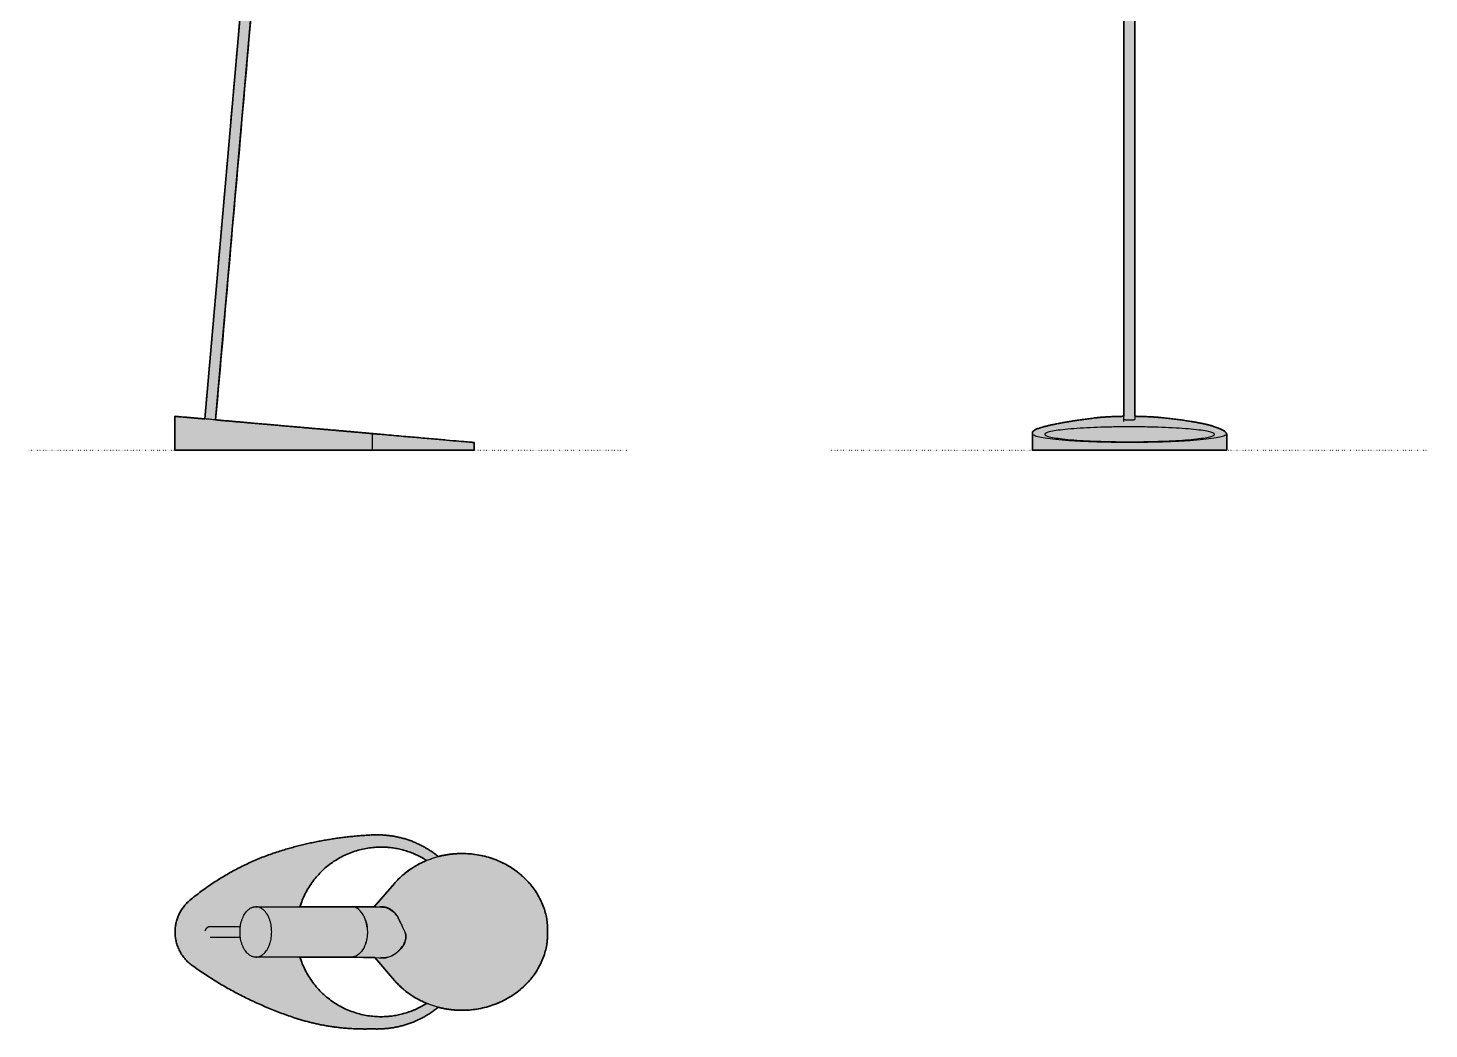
# Model space of a CAD drawing. Header units: millimetres. Extents: x 0 to 1288, y -532 to 1309.
# Drawn here: x 0 to 1288, y -532 to 388 of the extents above; entities that cross this region are included whole.
import ezdxf

# ---------------------------------------------------------------- set-up
doc = ezdxf.new("R2010")
doc.units = ezdxf.units.MM
doc.linetypes.add('Dots', pattern=[1, 0, -1])
doc.layers.add('Blocks', color=7, linetype='Continuous')
doc.layers.add('Blocks$Fill', color=7, linetype='Continuous', true_color=0xffffff)
for name, color, linetype, lineweight, true_color in [('Blocks$Inner', 7, 'Continuous', 25, 0x007f00), ('Blocks$Outline', 7, 'Continuous', 35, 0xff3f3f), ('Groud', 7, 'Dots', 25, 0x243775)]:
    doc.layers.add(name, color=color, linetype=linetype, lineweight=lineweight, true_color=true_color)

# ---------------------------------------------------------------- blocks, each defined once
blk = doc.blocks.new('AJ Floor Lamp Side')
at = {"layer": 'Blocks$Fill'}
blk.add_hatch(color=256, dxfattribs=at).paths.add_polyline_path([(316.7, 0), (410.2, 0), (410.2, 0), (410.2, 6.9), (410.2, 6.9), (316.7, 15.1), (245.7, 21.3), (172.5, 27.7), (275.7, 1207.2), (282.8, 1201.4), (307.3, 1179.8), (307.3, 1179.8), (307.3, 1179.7), (307.3, 1179.7), (307.3, 1179.7), (307.3, 1179.7), (307.3, 1179.7), (307.3, 1179.7), (307.3, 1179.7), (307.3, 1179.7), (307.3, 1179.7), (307.3, 1179.7), (307.3, 1179.7), (307.3, 1179.7), (307.3, 1179.7), (307.3, 1179.7), (307.3, 1179.7), (307.3, 1179.7), (307.3, 1179.7), (307.3, 1179.7), (307.3, 1179.7), (307.3, 1179.7), (307.3, 1179.7), (307.3, 1179.7), (307.3, 1179.7), (307.3, 1179.7), (307.3, 1179.7), (307.3, 1179.7), (307.3, 1179.7), (307.3, 1179.7), (307.3, 1179.7), (307.3, 1179.7), (307.3, 1179.7), (307.3, 1179.7), (307.3, 1179.7), (307.3, 1179.7), (307.3, 1179.7), (307.3, 1179.7), (307.3, 1179.7), (307.3, 1179.7), (307.3, 1179.7), (307.3, 1179.7), (307.3, 1179.7), (307.3, 1179.7), (307.3, 1179.7), (307.3, 1179.7), (307.3, 1179.7), (307.3, 1179.7), (307.3, 1179.7), (307.3, 1179.7), (307.3, 1179.7), (307.3, 1179.7), (307.3, 1179.7), (307.3, 1179.7), (307.3, 1179.7), (307.3, 1179.7), (307.3, 1179.7), (307.3, 1179.7), (307.3, 1179.7), (307.3, 1179.7), (307.3, 1179.7), (307.3, 1179.7), (307.3, 1179.7), (307.3, 1179.7), (307.3, 1179.7), (307.3, 1179.7), (307.3, 1179.7), (307.3, 1179.7), (307.3, 1179.7), (307.3, 1179.7), (307.3, 1179.7), (307.3, 1179.7), (307.3, 1179.7), (320, 1085.2), (320, 1085.2), (476.9, 1103.5), (477.2, 1103.6), (477.2, 1103.6), (477.2, 1103.6), (477.2, 1103.6), (477.2, 1103.6), (477.2, 1103.6), (477.2, 1103.6), (477.2, 1103.6), (477.2, 1103.6), (477.6, 1103.9), (346.6, 1207.5), (311.9, 1237.5), (224, 1308.7), (224, 1308.7), (194.8, 1272.7), (194.8, 1272.7), (266.3, 1214.7), (162.6, 28.6), (150.9, 29.6), (139, 30.7), (136, 30.9), (135.4, 31), (135.2, 31), (135.1, 31), (135.1, 31), (135.1, 31), (135.1, 31), (135.1, 31), (135.1, 0), (135.1, 0), (135.1, 0), (135.1, 0), (135.1, 0), (135.2, 0), (135.4, 0), (136.2, 0), (139.3, 0), (150.9, 0), (245.7, 0)], flags=0)
at = {"layer": 'Blocks$Inner'}
for points in [[(162.6, 28.6), (266.3, 1214.7)], [(275.7, 1207.2), (172.5, 27.7)], [(135.1, 31), (135.1, 0)], [(316.7, 0), (316.7, 15.1)], [(410.2, 0), (410.2, 6.9)]]:
    blk.add_open_spline(points, degree=1, dxfattribs=at)
for points, weights in [([(150.9, 29.6), (135.1, 31), (135.1, 31)], [0.859033578865, 0.825223997119, 0.99999991666]), ([(245.7, 21.3), (194.5, 25.8), (150.9, 29.6)], [0.902138245573, 0.869870686707, 0.859033578865]), ([(135.1, 0), (135.1, 0), (150.9, 0)], [1, 0.890362323494, 1]), ([(150.9, 0), (194.5, 0), (245.7, 0)], [0.902667876489, 0.937638317376, 0.997508372164]), ([(245.7, 0), (280.3, 0), (316.7, 0)], [1, 0.984327557325, 1])]:
    blk.add_rational_spline(points, weights, degree=2, dxfattribs=at)
for points, weights, knots in [([(316.7, 15.1), (312.9, 15.4), (309.1, 15.8), (276.6, 18.6), (245.7, 21.3)], [0.984967152933, 0.992280100076, 1, 0.937904367353, 0.902138245573], [625.4750168, 625.4750168, 625.4750168, 625.5164188, 625.5164188, 625.8494398, 625.8494398, 625.8494398]), ([(410.2, 6.9), (410.2, 6.9), (320.9, 14.7), (318.8, 14.9), (316.7, 15.1)], [1, 0.707106781187, 1, 0.990530176021, 0.981672708767], [623.853433, 623.853433, 623.853433, 625.42423, 625.42423, 625.475017, 625.475017, 625.475017]), ([(316.7, 0), (354.9, 0), (382.5, 0), (410.2, 0), (410.2, 0)], [1, 0.919402605779, 1, 0.919402605779, 1], [472.525628, 472.525628, 472.525628, 544.722429, 544.722429, 616.91923, 616.91923, 616.91923])]:
    blk.add_rational_spline(points, weights, degree=2, knots=knots, dxfattribs=at)
at = {"layer": 'Blocks$Outline'}
for points in [[(266.3, 1214.7), (162.6, 28.6)], [(172.5, 27.7), (275.7, 1207.2)], [(135.1, 31), (135.1, 0)], [(410.2, 0), (410.2, 6.9)]]:
    blk.add_lwpolyline(points, dxfattribs=at)
for points, weights in [([(150.9, 29.6), (135.1, 31), (135.1, 31)], [0.859033578865, 0.825223989058, 1]), ([(162.6, 28.6), (156.6, 29.1), (150.9, 29.6)], [0.862229013643, 0.860448609784, 0.859033578865]), ([(245.7, 21.3), (207.1, 24.7), (172.5, 27.7)], [0.902138245573, 0.877598528439, 0.865453573361]), ([(135.1, 0), (135.1, 0), (150.9, 0)], [1, 0.890362323494, 1]), ([(150.9, 0), (194.5, 0), (245.7, 0)], [0.902667876489, 0.937638317376, 0.997508372164]), ([(245.7, 0), (280.3, 0), (316.7, 0)], [1, 0.984327557325, 1])]:
    blk.add_rational_spline(points, weights, degree=2, dxfattribs=at)
for points, weights, knots in [([(316.7, 15.1), (312.9, 15.4), (309.1, 15.8), (276.6, 18.6), (245.7, 21.3)], [0.984967152933, 0.992280100076, 1, 0.937904367353, 0.902138245573], [-4.7537911, -4.7537911, -4.7537911, -4.712389, -4.712389, -4.379368, -4.379368, -4.379368]), ([(410.2, 6.9), (410.2, 6.9), (320.9, 14.7), (318.8, 14.9), (316.7, 15.1)], [1, 0.707106781187, 1, 0.990530176021, 0.981672708767], [-6.283185, -6.283185, -6.283185, -4.712389, -4.712389, -4.661602, -4.661602, -4.661602]), ([(316.7, 0), (354.9, 0), (382.5, 0), (410.2, 0), (410.2, 0)], [1, 0.919402605779, 1, 0.919402605779, 1], [0, 0, 0, 72.196801, 72.196801, 144.393602, 144.393602, 144.393602])]:
    blk.add_rational_spline(points, weights, degree=2, knots=knots, dxfattribs=at)
blk = doc.blocks.new('AJ Floor Lamp Front')
at = {"layer": 'Blocks$Fill'}
blk.add_hatch(color=256, dxfattribs=at).paths.add_polyline_path([(186, 0), (364.6, 0), (364.6, 0), (364.6, 14.7), (364.6, 14.7), (364.6, 14.7), (364.6, 14.8), (364.6, 14.8), (364.6, 14.8), (364.6, 14.8), (364.6, 14.9), (364.6, 14.9), (364.6, 14.9), (364.6, 14.9), (364.6, 14.9), (364.5, 15), (364.5, 15), (364.5, 15), (364.5, 15), (364.5, 15.1), (364.5, 15.1), (364.5, 15.1), (364.4, 15.2), (364.4, 15.3), (364.3, 15.4), (364.2, 15.5), (364.2, 15.6), (364.1, 15.7), (364, 15.9), (363.9, 16), (363.8, 16.1), (363.7, 16.2), (363.6, 16.3), (363.5, 16.4), (363.4, 16.5), (363.3, 16.6), (363.1, 16.7), (363, 16.8), (362.8, 17), (362.5, 17.3), (362.2, 17.5), (361.8, 17.7), (361.5, 17.9), (361.1, 18.1), (360.8, 18.3), (360.4, 18.6), (360, 18.8), (359.5, 19), (358.6, 19.4), (357.6, 19.9), (356.5, 20.3), (355.3, 20.8), (354, 21.2), (351.3, 22.1), (349.5, 22.6), (347.6, 23.1), (343.3, 24.1), (338.3, 25.1), (332.8, 26.1), (319.7, 28), (304.3, 29.8), (299.1, 30.3), (293.1, 30.6), (286.6, 30.8), (280, 31), (280, 1085.3), (292.7, 1085.5), (305.5, 1086.1), (317.5, 1087), (323.1, 1087.6), (328.2, 1088.2), (332.7, 1088.9), (334.8, 1089.3), (336.7, 1089.6), (338.5, 1090), (340.1, 1090.4), (341.5, 1090.8), (342.2, 1091), (342.8, 1091.2), (343.4, 1091.4), (343.9, 1091.6), (344.4, 1091.8), (344.8, 1092), (345.1, 1092.1), (345.3, 1092.2), (345.5, 1092.3), (345.6, 1092.4), (345.8, 1092.5), (346, 1092.7), (346.1, 1092.8), (346.3, 1092.9), (346.4, 1093), (346.5, 1093), (346.5, 1093.1), (346.6, 1093.1), (346.7, 1093.2), (346.7, 1093.2), (346.8, 1093.3), (346.8, 1093.3), (346.9, 1093.4), (346.9, 1093.4), (347, 1093.5), (347, 1093.5), (347, 1093.6), (347.1, 1093.6), (347.1, 1093.7), (347.1, 1093.7), (347.2, 1093.8), (347.2, 1093.8), (347.2, 1093.9), (347.2, 1093.9), (347.3, 1094), (347.3, 1094), (347.3, 1094.1), (347.3, 1094.1), (347.3, 1094.2), (347.3, 1094.2), (347.4, 1094.3), (347.4, 1094.3), (347.4, 1094.4), (347.4, 1094.4), (347.4, 1094.5), (347.4, 1094.5), (347.4, 1094.5), (347.4, 1094.6), (347.4, 1094.6), (347.4, 1094.6), (347.4, 1094.7), (347.3, 1094.7), (347.3, 1094.7), (347.3, 1094.8), (347.3, 1094.8), (347.3, 1094.8), (347.3, 1094.9), (347.3, 1094.9), (347.3, 1094.9), (347.3, 1095), (347.2, 1095), (347.2, 1095), (298.2, 1197.5), (298.4, 1218.6), (298.4, 1219), (298.4, 1219.5), (298.4, 1290.7), (298.4, 1291.1), (298.4, 1291.5), (298.4, 1291.9), (298.3, 1292.3), (298.3, 1292.7), (298.2, 1293.1), (298.1, 1293.5), (298, 1294), (297.9, 1294.4), (297.8, 1294.8), (297.7, 1295.2), (297.5, 1295.6), (297.4, 1296.1), (297.2, 1296.5), (297, 1296.9), (296.8, 1297.3), (296.6, 1297.7), (296.4, 1298.1), (296.1, 1298.5), (295.8, 1299), (295.6, 1299.4), (295.3, 1299.8), (295, 1300.1), (294.7, 1300.5), (294.3, 1300.9), (294, 1301.3), (293.6, 1301.7), (293.2, 1302), (292.9, 1302.4), (292.5, 1302.7), (292.1, 1303.1), (291.6, 1303.4), (291.2, 1303.7), (290.8, 1304.1), (290.3, 1304.4), (289.9, 1304.7), (289.4, 1305), (288.9, 1305.2), (288.4, 1305.5), (287.9, 1305.8), (287.4, 1306), (286.9, 1306.2), (286.4, 1306.5), (285.9, 1306.7), (285.4, 1306.9), (284.8, 1307.1), (284.3, 1307.3), (283.8, 1307.4), (283.2, 1307.6), (282.7, 1307.7), (282.2, 1307.9), (281.6, 1308), (281.1, 1308.1), (280.5, 1308.2), (280, 1308.3), (279.5, 1308.4), (278.9, 1308.5), (278.4, 1308.5), (277.9, 1308.6), (277.3, 1308.6), (276.8, 1308.7), (276.3, 1308.7), (275.3, 1308.7), (274.2, 1308.7), (273.7, 1308.7), (273.2, 1308.6), (272.6, 1308.6), (272.1, 1308.5), (271.6, 1308.5), (271, 1308.4), (270.5, 1308.3), (270, 1308.2), (269.4, 1308.1), (268.9, 1308), (268.3, 1307.9), (267.8, 1307.7), (267.3, 1307.6), (266.7, 1307.4), (266.2, 1307.3), (265.7, 1307.1), (265.1, 1306.9), (264.6, 1306.7), (264.1, 1306.5), (263.6, 1306.2), (263.1, 1306), (262.6, 1305.8), (262.1, 1305.5), (261.6, 1305.2), (261.1, 1305), (260.6, 1304.7), (260.2, 1304.4), (259.7, 1304.1), (259.3, 1303.7), (258.9, 1303.4), (258.4, 1303.1), (258, 1302.7), (257.6, 1302.4), (257.3, 1302), (256.9, 1301.7), (256.5, 1301.3), (256.2, 1300.9), (255.9, 1300.5), (255.5, 1300.1), (255.2, 1299.8), (254.9, 1299.4), (254.7, 1299), (254.4, 1298.5), (254.2, 1298.1), (253.9, 1297.7), (253.7, 1297.3), (253.5, 1296.9), (253.3, 1296.5), (253.1, 1296.1), (253, 1295.6), (252.8, 1295.2), (252.7, 1294.8), (252.6, 1294.4), (252.5, 1294), (252.4, 1293.5), (252.3, 1293.1), (252.2, 1292.7), (252.2, 1292.3), (252.1, 1291.9), (252.1, 1291.5), (252.1, 1291.1), (252.1, 1290.7), (252.1, 1219.9), (252.1, 1219.5), (252.1, 1219.2), (251.5, 1195.8), (203.3, 1095), (203.2, 1095), (203.2, 1094.9), (203.2, 1094.9), (203.2, 1094.9), (203.2, 1094.8), (203.2, 1094.8), (203.2, 1094.8), (203.2, 1094.7), (203.2, 1094.7), (203.2, 1094.7), (203.1, 1094.6), (203.1, 1094.6), (203.1, 1094.6), (203.1, 1094.5), (203.1, 1094.5), (203.1, 1094.5), (203.1, 1094.4), (203.1, 1094.4), (203.1, 1094.3), (203.1, 1094.3), (203.2, 1094.2), (203.2, 1094.2), (203.2, 1094.1), (203.2, 1094.1), (203.2, 1094), (203.2, 1094), (203.3, 1093.9), (203.3, 1093.9), (203.3, 1093.8), (203.3, 1093.8), (203.4, 1093.7), (203.4, 1093.7), (203.4, 1093.6), (203.5, 1093.6), (203.5, 1093.5), (203.5, 1093.5), (203.6, 1093.4), (203.6, 1093.4), (203.7, 1093.3), (203.7, 1093.3), (203.8, 1093.2), (203.8, 1093.2), (203.9, 1093.1), (204, 1093.1), (204, 1093), (204.1, 1093), (204.2, 1092.9), (204.4, 1092.8), (204.5, 1092.7), (204.7, 1092.6), (204.8, 1092.5), (205, 1092.4), (205.2, 1092.3), (205.4, 1092.1), (205.6, 1092), (206.1, 1091.8), (206.6, 1091.6), (207.1, 1091.4), (207.7, 1091.2), (208.3, 1091), (208.9, 1090.8), (210.4, 1090.4), (211.9, 1090), (213.7, 1089.7), (215.6, 1089.3), (217.6, 1088.9), (222.2, 1088.2), (227.2, 1087.6), (232.7, 1087), (244.7, 1086.1), (257.4, 1085.5), (270, 1085.3), (270, 31), (262.9, 30.8), (256, 30.5), (249.6, 30.1), (246.9, 29.9), (244.4, 29.6), (229.4, 27.6), (216.3, 25.6), (210.5, 24.5), (205.2, 23.5), (200.4, 22.4), (196.1, 21.3), (194.8, 21), (193.6, 20.6), (192.5, 20.3), (191.5, 19.9), (190.6, 19.6), (190.2, 19.4), (189.8, 19.2), (189.4, 19), (189, 18.9), (188.7, 18.7), (188.4, 18.5), (188.1, 18.3), (187.8, 18.2), (187.6, 18.1), (187.5, 18), (187.4, 17.9), (187.3, 17.8), (187.2, 17.7), (187.1, 17.6), (187, 17.6), (186.9, 17.5), (186.8, 17.4), (186.7, 17.3), (186.6, 17.2), (186.5, 17.1), (186.5, 17), (186.4, 17), (186.4, 16.9), (186.3, 16.9), (186.3, 16.8), (186.3, 16.8), (186.2, 16.7), (186.2, 16.7), (186.2, 16.7), (186.2, 16.6), (186.1, 16.6), (186.1, 16.5), (186.1, 16.5), (186.1, 16.4), (186.1, 16.4), (186, 16.4), (186, 16.3), (186, 16.3), (186, 16.2), (186, 16.2), (186, 16.2), (186, 16.1), (186, 16.1), (186, 16), (186, 16), (185.9, 15.9), (185.9, 15.9), (185.9, 15.9), (185.9, 15.8), (185.9, 15.8), (185.9, 0), (185.9, 0), (185.9, 0), (185.9, 0), (185.9, 0), (185.9, 0), (185.9, 0), (185.9, 0), (185.9, 0)], flags=0)
at = {"layer": 'Blocks$Inner'}
for points in [[(270, 26.2), (270, 1085.3)], [(280, 1085.3), (280, 28.1)], [(185.9, 0), (185.9, 15.8)], [(186, 0), (186, 14.7)], [(186.1, 0), (186.1, 15.1)], [(364.6, 14.7), (364.6, 0)]]:
    blk.add_open_spline(points, degree=1, dxfattribs=at)
for points, weights in [([(196.1, 21.3), (212.9, 25.8), (244.4, 29.6)], [0.902138245573, 0.869870686707, 0.859033578865]), ([(244.4, 29.6), (253.9, 30.8), (270, 31)], [0.859033578865, 0.830543210425, 0.950168390866]), ([(270.1, 28.2), (270.1, 27.8), (274, 27.7)], [1, 0.7824139889, 1]), ([(280, 31), (294.8, 30.8), (304.3, 29.8)], [0.952950787625, 0.840422509797, 0.855288043971]), ([(280.1, 28.2), (280.1, 28.2), (280, 28.2)], [1, 0.969063430726, 0.946924038381]), ([(304.3, 29.8), (337.1, 26.4), (351.3, 22.1)], [0.855288043971, 0.863446538864, 0.909976410882]), ([(185.9, 15.8), (185.9, 18.6), (196.1, 21.3)], [1, 0.937904367353, 0.902138245573]), ([(186.1, 15.1), (185.9, 15.4), (185.9, 15.8)], [0.984967152933, 0.992280100076, 1]), ([(186, 14.7), (186, 14.9), (186.1, 15.1)], [1, 0.990530176021, 0.981672708767]), ([(275.3, 21.3), (197.3, 21.3), (197.3, 14.4)], [1, 0.707106781187, 1]), ([(197.3, 14.4), (197.3, 7.6), (275.3, 7.6)], [1, 0.707106781187, 1]), ([(353.3, 14.4), (353.3, 21.3), (275.3, 21.3)], [1, 0.707106781187, 1]), ([(275.3, 7.6), (353.3, 7.6), (353.3, 14.4)], [1, 0.707106781187, 1]), ([(351.3, 22.1), (362.6, 18.7), (364.5, 15.1)], [0.909976410882, 0.938564624532, 0.981637811787]), ([(364.5, 15.1), (364.6, 14.9), (364.6, 14.7)], [0.981637811787, 0.990511519967, 1]), ([(186, 0), (185.9, 0), (185.9, 0)], [0.999913490612, 0.999899719773, 1])]:
    blk.add_rational_spline(points, weights, degree=2, dxfattribs=at)
for points, weights, knots in [([(274, 27.7), (276.3, 27.7), (278.2, 27.8), (280.1, 27.9), (280.1, 28.2)], [1, 0.900765968801, 1, 0.900765968801, 1], [15.707963, 15.707963, 15.707963, 20.200627, 20.200627, 24.69329, 24.69329, 24.69329]), ([(364.6, 14.7), (364.6, 6.9), (275.3, 6.9), (186, 6.9), (186, 14.7)], [1, 0.707106781187, 1, 0.707106781187, 1], [-1.570796, -1.570796, -1.570796, 0, 0, 1.570796, 1.570796, 1.570796]), ([(364.6, 0), (364.6, 0), (275.3, 0), (186, 0), (186, 0)], [1, 0.707106781187, 1, 0.707106781187, 1], [15.118113, 15.118113, 15.118113, 155.390225, 155.390225, 295.662337, 295.662337, 295.662337])]:
    blk.add_rational_spline(points, weights, degree=2, knots=knots, dxfattribs=at)
at = {"layer": 'Blocks$Outline'}
for points in [[(270, 1085.3), (270, 31)], [(280, 31), (280, 1085.3)], [(185.9, 15.8), (185.9, 0)], [(364.6, 0), (364.6, 14.7)]]:
    blk.add_lwpolyline(points, dxfattribs=at)
for points, weights in [([(244.4, 29.6), (212.9, 25.8), (196.1, 21.3)], [0.859033578865, 0.869870686707, 0.902138245573]), ([(270, 31), (253.9, 30.8), (244.4, 29.6)], [0.950158448741, 0.830544394382, 0.859033578865]), ([(304.3, 29.8), (294.8, 30.8), (280, 31)], [0.855288043971, 0.840422509797, 0.952950787625]), ([(351.3, 22.1), (337.1, 26.4), (304.3, 29.8)], [0.909976410882, 0.863446538864, 0.855288043971]), ([(196.1, 21.3), (185.9, 18.6), (185.9, 15.8)], [0.902138245573, 0.937904367353, 1]), ([(364.5, 15.1), (362.6, 18.7), (351.3, 22.1)], [0.981637811787, 0.938564624532, 0.909976410882]), ([(364.6, 14.7), (364.6, 14.9), (364.5, 15.1)], [1, 0.990511519967, 0.981637811787]), ([(364.6, 14.7), (364.6, 14.7), (364.6, 14.7)], [0.995476949941, 0.997720738011, 1]), ([(185.9, 0), (185.9, 0), (186, 0)], [1, 0.999899719773, 0.999913490612])]:
    blk.add_rational_spline(points, weights, degree=2, dxfattribs=at)
blk.add_rational_spline([(186, 0), (186, 0), (190, 0), (275.3, 0), (364.6, 0), (364.6, 0)], [1, 0.990530176021, 0.716576605166, 1, 0.707106781187, 1], degree=2, knots=[4.12149, 4.12149, 4.12149, 8.656768, 144.393602, 144.393602, 284.665714, 284.665714, 284.665714], dxfattribs=at)
blk = doc.blocks.new('AJ Floor Lamp Top')
at = {"layer": 'Blocks$Fill'}
h = blk.add_hatch(color=256, dxfattribs=at)
h.paths.add_polyline_path([(110.5, -77.8), (114.6, -79.1), (118.6, -80.2), (122.6, -81.3), (126.6, -82.3), (130.7, -83.3), (134.7, -84.1), (138.7, -84.8), (142.7, -85.5), (146.6, -86.1), (150.6, -86.6), (154.6, -87), (158.5, -87.3), (162.4, -87.6), (166.3, -87.8), (170.1, -87.9), (173.9, -87.9), (177.7, -87.9), (181.6, -87.8), (183.6, -87.8), (185.7, -87.9), (187.4, -87.9), (189.2, -87.8), (190.9, -87.7), (192.7, -87.6), (194.5, -87.4), (196.3, -87.2), (198.1, -87), (199.9, -86.7), (201.7, -86.4), (203.5, -86.1), (205.3, -85.7), (207.1, -85.3), (209, -84.8), (210.8, -84.3), (212.6, -83.7), (214.4, -83.1), (216.2, -82.5), (218, -81.8), (219.8, -81.1), (221.6, -80.3), (223.4, -79.5), (225.2, -78.7), (227, -77.8), (228.7, -76.8), (230.4, -75.9), (232.1, -74.8), (233.8, -73.8), (235.5, -72.7), (237.2, -71.6), (238.8, -70.4), (240.4, -69.2), (242, -67.9), (244.7, -68.6), (247.5, -69.2), (250.3, -69.7), (253, -70), (255.8, -70.3), (258.5, -70.6), (261.2, -70.7), (263.8, -70.7), (265.4, -70.7), (266.9, -70.7), (268.5, -70.6), (270.1, -70.5), (271.7, -70.4), (273.3, -70.2), (274.9, -70), (276.5, -69.8), (278.1, -69.5), (279.8, -69.2), (281.4, -68.9), (283, -68.6), (284.7, -68.2), (286.3, -67.7), (287.9, -67.3), (289.6, -66.8), (291.2, -66.3), (292.8, -65.7), (294.4, -65.1), (296, -64.5), (297.6, -63.8), (299.2, -63.1), (300.8, -62.3), (302.3, -61.6), (303.9, -60.8), (305.4, -59.9), (306.9, -59), (308.4, -58.1), (309.9, -57.2), (311.3, -56.2), (312.8, -55.2), (314.2, -54.2), (315.5, -53.1), (316.9, -52), (318.2, -50.9), (319.5, -49.7), (320.8, -48.6), (322, -47.4), (323.2, -46.1), (324.4, -44.9), (325.6, -43.6), (326.7, -42.3), (327.8, -41), (328.8, -39.6), (329.8, -38.3), (330.8, -36.9), (331.7, -35.5), (332.6, -34.1), (333.4, -32.7), (334.3, -31.3), (335, -29.8), (335.8, -28.4), (336.5, -26.9), (337.2, -25.4), (337.8, -23.9), (338.4, -22.5), (338.9, -21), (339.4, -19.5), (339.9, -18), (340.4, -16.5), (340.8, -15), (341.1, -13.5), (341.4, -12), (341.7, -10.6), (342, -7.6), (342.3, -4.7), (342.4, -1.7), (342.5, 1.4), (342.4, 4.3), (342.3, 7.3), (342.1, 10.3), (341.7, 13.4), (341.4, 14.8), (341.1, 16.3), (340.8, 17.8), (340.4, 19.3), (339.9, 20.8), (339.4, 22.3), (338.9, 23.8), (338.4, 25.3), (337.8, 26.7), (337.2, 28.2), (336.5, 29.7), (335.8, 31.1), (335, 32.6), (334.3, 34), (333.4, 35.5), (332.6, 36.9), (331.7, 38.3), (330.8, 39.7), (329.8, 41.1), (328.8, 42.4), (327.8, 43.8), (326.7, 45.1), (325.6, 46.4), (324.4, 47.7), (323.2, 48.9), (322, 50.2), (320.8, 51.4), (319.5, 52.5), (318.2, 53.7), (316.9, 54.8), (315.5, 55.9), (314.2, 57), (312.8, 58), (311.3, 59), (309.9, 60), (308.4, 60.9), (306.9, 61.8), (305.4, 62.7), (303.9, 63.6), (302.3, 64.4), (300.8, 65.1), (299.2, 65.9), (297.6, 66.6), (296, 67.3), (294.4, 67.9), (292.8, 68.5), (291.2, 69.1), (289.6, 69.6), (287.9, 70.1), (286.3, 70.5), (284.7, 71), (283, 71.4), (281.4, 71.7), (279.8, 72), (278.1, 72.3), (276.5, 72.6), (274.9, 72.8), (273.3, 73), (271.7, 73.2), (270.1, 73.3), (268.5, 73.4), (266.9, 73.5), (265.4, 73.5), (263.8, 73.5), (261.2, 73.5), (258.5, 73.4), (255.8, 73.1), (253.1, 72.8), (250.3, 72.5), (247.6, 72), (244.8, 71.4), (242, 70.7), (240.4, 72), (238.8, 73.2), (237.2, 74.4), (235.6, 75.5), (233.9, 76.6), (232.2, 77.7), (230.5, 78.7), (228.7, 79.7), (227, 80.6), (225.2, 81.5), (223.5, 82.4), (221.7, 83.2), (219.9, 83.9), (218.1, 84.7), (216.3, 85.3), (214.5, 86), (212.6, 86.6), (210.8, 87.1), (209, 87.6), (207.2, 88.1), (205.3, 88.5), (203.5, 88.9), (201.7, 89.3), (199.9, 89.6), (198.1, 89.9), (196.3, 90.1), (194.5, 90.3), (192.7, 90.5), (190.9, 90.6), (189.2, 90.7), (187.4, 90.7), (185.7, 90.7), (183.6, 90.7), (181.6, 90.6), (171.8, 90), (162, 89.2), (152.1, 88), (142.1, 86.5), (132.1, 84.7), (122.1, 82.6), (112, 80.2), (101.9, 77.4), (96.1, 75.7), (90.3, 73.8), (84.5, 71.7), (78.7, 69.4), (73, 67), (67.3, 64.5), (61.6, 61.8), (56, 58.9), (50.5, 55.9), (45, 52.7), (39.6, 49.4), (34.2, 45.9), (28.9, 42.3), (23.7, 38.5), (18.6, 34.6), (13.6, 30.5), (12.8, 29.8), (12, 29.1), (11.2, 28.3), (10.4, 27.5), (9.7, 26.7), (9, 25.9), (8.3, 25.1), (7.6, 24.2), (7, 23.3), (6.4, 22.4), (5.8, 21.5), (5.2, 20.6), (4.7, 19.7), (4.2, 18.7), (3.7, 17.8), (3.3, 16.8), (2.9, 15.9), (2.5, 14.9), (2.1, 13.9), (1.8, 12.9), (1.5, 12), (1.2, 11), (1, 10), (0.8, 9), (0.6, 8), (0.4, 7.1), (0.3, 6.1), (0.2, 5.1), (0.1, 4.2), (0, 3.2), (0, 2.3), (0, 1.3), (0, 0.3), (0, -0.7), (0.1, -1.7), (0.2, -2.8), (0.3, -3.8), (0.5, -4.8), (0.7, -5.9), (0.9, -7), (1.1, -8), (1.4, -9.1), (1.7, -10.1), (2.1, -11.2), (2.5, -12.2), (2.9, -13.3), (3.3, -14.3), (3.8, -15.3), (4.3, -16.4), (4.9, -17.4), (5.5, -18.4), (6.1, -19.4), (6.7, -20.3), (7.4, -21.3), (8.1, -22.2), (8.9, -23.1), (9.6, -24), (10.4, -24.9), (11.3, -25.7), (12.1, -26.5), (13, -27.3), (13.9, -28), (14.8, -28.8), (15.7, -29.5), (21.3, -33.4), (26.9, -37.2), (32.6, -40.9), (38.3, -44.5), (44.1, -48), (50, -51.3), (55.9, -54.5), (61.9, -57.6), (67.8, -60.6), (73.9, -63.4), (79.9, -66.1), (86, -68.7), (92.1, -71.2), (98.2, -73.5), (104.4, -75.7)], flags=0)
h.paths.add_polyline_path([(162.9, 24.6), (162.7, 24.6), (162.6, 24.6), (162.4, 24.6), (162.2, 24.6), (114.8, 24.6), (115.3, 26), (115.8, 27.5), (116.3, 28.9), (116.9, 30.4), (117.5, 31.8), (118.1, 33.2), (118.7, 34.6), (119.4, 36), (120.1, 37.4), (120.9, 38.8), (121.6, 40.2), (122.4, 41.6), (123.3, 42.9), (124.1, 44.3), (125, 45.6), (125.9, 46.9), (126.9, 48.2), (127.9, 49.5), (128.9, 50.7), (129.9, 52), (130.9, 53.2), (132, 54.4), (133.1, 55.5), (134.3, 56.7), (135.4, 57.8), (136.6, 58.9), (137.8, 60), (139, 61), (140.3, 62.1), (141.5, 63.1), (142.8, 64), (144.1, 65), (145.4, 65.9), (146.7, 66.8), (148.1, 67.6), (149.4, 68.4), (150.8, 69.2), (152.2, 70), (153.6, 70.7), (155, 71.4), (156.4, 72.1), (157.8, 72.8), (159.2, 73.4), (160.7, 74), (162.1, 74.5), (163.5, 75), (165, 75.5), (166.4, 76), (167.9, 76.4), (169.3, 76.8), (170.8, 77.2), (172.2, 77.5), (173.7, 77.8), (175.1, 78.1), (176.6, 78.4), (178, 78.6), (179.5, 78.8), (180.9, 78.9), (182.3, 79.1), (183.7, 79.2), (185.1, 79.3), (186.5, 79.3), (187.9, 79.4), (189.3, 79.4), (191.8, 79.4), (194.4, 79.2), (197.1, 79), (199.7, 78.7), (202.3, 78.3), (205, 77.8), (206.4, 77.5), (207.7, 77.2), (209, 76.9), (210.4, 76.5), (211.7, 76.1), (213.1, 75.7), (214.4, 75.2), (215.7, 74.8), (217.1, 74.3), (218.4, 73.8), (219.7, 73.2), (221, 72.6), (222.4, 72), (223.7, 71.4), (225, 70.8), (226.2, 70.1), (227.5, 69.4), (228.8, 68.7), (230, 67.9), (231.3, 67.1), (229.2, 66.2), (227.1, 65.3), (225.1, 64.2), (223, 63.2), (221, 62), (219.1, 60.8), (217.1, 59.6), (215.2, 58.3), (213.4, 56.9), (211.6, 55.5), (209.8, 54), (208.1, 52.5), (206.4, 50.9), (204.8, 49.3), (203.2, 47.7), (201.7, 46), (183.1, 24.4)], flags=0)
h.paths.add_polyline_path([(231.3, -64.3), (230, -65.1), (228.8, -65.9), (227.5, -66.6), (226.2, -67.3), (225, -68), (223.7, -68.6), (222.4, -69.2), (221, -69.8), (219.7, -70.4), (218.4, -71), (217.1, -71.5), (215.7, -72), (214.4, -72.4), (213.1, -72.9), (211.7, -73.3), (210.4, -73.7), (209, -74.1), (207.7, -74.4), (206.4, -74.7), (205, -75), (202.3, -75.5), (199.7, -75.9), (197.1, -76.2), (194.4, -76.4), (191.8, -76.6), (189.3, -76.6), (187.9, -76.6), (186.5, -76.6), (185.1, -76.5), (183.7, -76.4), (182.3, -76.3), (180.9, -76.1), (179.5, -76), (178, -75.8), (176.6, -75.6), (175.1, -75.3), (173.7, -75), (172.2, -74.7), (170.8, -74.4), (169.3, -74), (167.9, -73.6), (166.4, -73.2), (165, -72.7), (163.5, -72.2), (162.1, -71.7), (160.7, -71.2), (159.2, -70.6), (157.8, -70), (156.4, -69.3), (155, -68.6), (153.6, -67.9), (152.2, -67.2), (150.8, -66.4), (149.4, -65.6), (148.1, -64.8), (146.7, -64), (145.4, -63.1), (144.1, -62.2), (142.8, -61.2), (141.5, -60.3), (140.3, -59.3), (139, -58.2), (137.8, -57.2), (136.6, -56.1), (135.4, -55), (134.3, -53.9), (133.1, -52.7), (132, -51.6), (130.9, -50.4), (129.9, -49.2), (128.9, -47.9), (127.9, -46.7), (126.9, -45.4), (125.9, -44.1), (125, -42.8), (124.1, -41.5), (123.3, -40.1), (122.4, -38.8), (121.6, -37.4), (120.9, -36), (120.1, -34.6), (119.4, -33.2), (118.7, -31.8), (118.1, -30.4), (117.5, -29), (116.9, -27.6), (116.3, -26.1), (115.8, -24.7), (115.3, -23.2), (114.8, -21.8), (162.2, -21.8), (162.4, -21.8), (162.7, -21.8), (183.7, -22.2), (201.7, -43.2), (203.2, -44.9), (204.8, -46.5), (206.4, -48.1), (208.1, -49.7), (209.8, -51.2), (211.6, -52.7), (213.4, -54.1), (215.2, -55.5), (217.1, -56.8), (219.1, -58), (221, -59.2), (223, -60.4), (225.1, -61.4), (227.1, -62.5), (229.2, -63.4)], flags=0)
at = {"layer": 'Blocks$Inner'}
for points, weights in [([(101.9, 77.4), (141, 88.8), (181.6, 90.6)], [0.909976410882, 0.938564624532, 0.981637811787]), ([(13.6, 30.5), (52.9, 63.2), (101.9, 77.4)], [0.855288043971, 0.863446538864, 0.909976410882]), ([(59.7, 1.4), (59.7, 24.6), (74.2, 24.6)], [1, 0.707106781187, 1]), ([(88.8, 1.4), (88.8, 24.6), (74.2, 24.6)], [1, 0.707106781187, 1]), ([(176.5, 5.8), (175.8, 11.5), (173.5, 16)], [0.933149320524, 0.867224630992, 0.855901535959]), ([(190.4, 24.5), (190.3, 24.4), (190.3, 24.3)], [0.898732935476, 0.898995864374, 0.899260323424]), ([(341.7, 13.4), (342.5, 7.4), (342.5, 1.4)], [0.948473428985, 0.971206713032, 0.999384603006]), ([(32.4, 6.2), (28.4, 6.2), (27.5, 2.4)], [1, 0.7824139889, 1]), ([(32.2, 6.2), (31.2, 6.2), (30.2, 5.7)], [1, 0.930671290736, 0.90552253499]), ([(31.2, 6.1), (31.2, 6.1), (31.3, 6.1)], [0.917984676023, 0.915726431228, 0.913547335398]), ([(33.3, 6.2), (32.9, 6.2), (32.4, 6.2)], [0.967458609607, 0.979490398615, 1]), ([(74.2, -21.8), (59.7, -21.8), (59.7, 1.4)], [1, 0.707106781187, 1]), ([(74.2, -21.8), (88.8, -21.8), (88.8, 1.4)], [1, 0.707106781187, 1]), ([(342.5, 1.4), (342.5, -4.6), (341.7, -10.6)], [0.948473428985, 0.971206713032, 0.999384603006]), ([(166.7, -20.7), (164.7, -21.7), (162.7, -21.8)], [0.903591416652, 0.935250252205, 0.986939491585]), ([(110.5, -77.8), (59.4, -61), (15.7, -29.5)], [0.902138245573, 0.869870686707, 0.859033578865])]:
    blk.add_rational_spline(points, weights, degree=2, dxfattribs=at)
for points, weights, knots in [([(181.6, 90.6), (183.6, 90.7), (185.7, 90.7), (217.4, 90.7), (242, 70.7)], [0.981637811787, 0.990511519967, 1, 0.871742781536, 0.855812602631], [-1.5294943, -1.5294943, -1.5294943, -1.4786073, -1.4786073, -0.7907594, -0.7907594, -0.7907594]), ([(231.3, 67.1), (212.1, 79.4), (189.3, 79.4), (131.9, 79.4), (114.8, 24.6)], [0.863657581468, 0.892020577837, 1, 0.766351768966, 0.90547758908], [-5.291486, -5.291486, -5.291486, -4.712389, -4.712389, -3.459326, -3.459326, -3.459326]), ([(201.7, 46), (225.4, 73.5), (263.8, 73.5), (330.7, 73.5), (341.7, 13.4)], [0.856574125985, 0.832520643363, 1, 0.740534249093, 0.940775118684], [129.904903, 129.904903, 129.904903, 130.803101, 130.803101, 132.194624, 132.194624, 132.194624]), ([(15.7, -29.5), (0, -18.1), (0, 1.3), (0, 19.1), (13.6, 30.5)], [0.859033578865, 0.825223989058, 1, 0.83761494319, 0.855288043971], [-3.986733, -3.986733, -3.986733, -3.049404, -3.049404, -2.178527, -2.178527, -2.178527]), ([(206.7, 10.9), (201.9, 24.5), (190.2, 24.5), (189.1, 24.5), (188, 24.3)], [0.882403311576, 0.788553597443, 1, 0.975017486614, 0.954296771965], [3.578395, 3.578395, 3.578395, 4.712389, 4.712389, 4.846371, 4.846371, 4.846371]), ([(341.7, -10.6), (330.7, -70.7), (263.8, -70.7), (225.4, -70.7), (201.7, -43.2)], [0.940775118684, 0.740534249093, 1, 0.832520643363, 0.856574125985], [156.192415, 156.192415, 156.192415, 157.583939, 157.583939, 158.482136, 158.482136, 158.482136]), ([(114.8, -21.8), (131.9, -76.6), (189.3, -76.6), (212.1, -76.6), (231.3, -64.3)], [0.905484488025, 0.766345976105, 1, 0.89201823842, 0.863656352515], [-2.823891, -2.823891, -2.823891, -1.570796, -1.570796, -0.991686, -0.991686, -0.991686]), ([(242, -67.9), (217.4, -87.9), (185.7, -87.9), (183.6, -87.9), (181.6, -87.8)], [0.855849342038, 0.871890083436, 1, 0.990530176021, 0.981672708767], [-5.3994468, -5.3994468, -5.3994468, -4.712389, -4.712389, -4.661602, -4.661602, -4.661602]), ([(181.6, -87.8), (177.8, -87.9), (173.9, -87.9), (141.4, -87.9), (110.5, -77.8)], [0.984967152933, 0.992280100076, 1, 0.937904367353, 0.902138245573], [-4.661602, -4.661602, -4.661602, -4.6201999, -4.6201999, -4.2871789, -4.2871789, -4.2871789])]:
    blk.add_rational_spline(points, weights, degree=2, knots=knots, dxfattribs=at)
for points, degree in [([(183.1, 24.4), (201.7, 46)], 1), ([(74.2, 24.6), (162.2, 24.6)], 1), ([(160.3, 24.4), (160.9, 24.5), (161.5, 24.6), (162.1, 24.6)], 3), ([(162.1, 24.6), (171.4, 24.5), (180.8, 24.4), (190.1, 24.3)], 3), ([(162.1, 24.6), (162.1, 24.6), (162.1, 24.6), (162.1, 24.6)], 3), ([(174.7, 13), (174.8, 13.1), (174.8, 13.1), (174.8, 13.1)], 3), ([(174.9, 12.9), (174.8, 12.9), (174.8, 12.9), (174.8, 12.8)], 3), ([(190.1, 24.3), (189.7, 24.3), (189.3, 24.3), (188.9, 24.3)], 3), ([(191.4, 24.3), (191.3, 24.3), (191.3, 24.3), (191.2, 24.3)], 3), ([(191.2, 24.3), (191.3, 24.3), (191.3, 24.3), (191.4, 24.3)], 3), ([(192.5, 24.3), (192.2, 24.3), (191.8, 24.3), (191.5, 24.3)], 3), ([(200.7, 20.2), (200.6, 20.1), (200.6, 20), (200.5, 19.9)], 3), ([(60, 6.2), (32.2, 6.2)], 1), ([(176.8, 1.4), (176.8, -2.7), (176, -6.7), (174.7, -10.2)], 3), ([(206.6, 10.8), (207.4, 9.4), (208.2, 7.8), (208.9, 6.3)], 3), ([(211.2, 1.4), (211.3, 1.2), (211.4, 1), (211.4, 0.9)], 3), ([(60, -3.8), (32.2, -3.8)], 1), ([(162.2, -21.8), (74.2, -21.8)], 1), ([(164.1, -21.6), (163.4, -21.7), (162.8, -21.8), (162.2, -21.8)], 3), ([(162.2, -21.8), (172, -22), (181.8, -22.2), (191.6, -22.4)], 3), ([(162.7, -21.8), (162.5, -21.8), (162.4, -21.8), (162.2, -21.8)], 3), ([(201.7, -43.2), (183.7, -22.2)], 1), ([(190.6, -22.4), (190.9, -22.4), (191.3, -22.4), (191.6, -22.4)], 3), ([(201.4, -19.4), (201.4, -19.4), (201.4, -19.4), (201.5, -19.5)], 3)]:
    blk.add_open_spline(points, degree=degree, dxfattribs=at)
for points, knots in [([(173.5, 16), (173.2, 16.7), (172.8, 17.3), (171.1, 20), (169.5, 21.7), (166, 24), (164.1, 24.6), (161.6, 24.6), (161, 24.5), (160.3, 24.4)], [15.900087, 15.900087, 15.900087, 15.900087, 18.487118, 18.487118, 27.54226, 27.54226, 36.597402, 36.597402, 39.559237, 39.559237, 39.559237, 39.559237]), ([(189.6, 24.3), (190.9, 24.4), (192.2, 24.3), (195.8, 23.4), (198, 22.3), (201.5, 19.4), (202.8, 18), (205, 14.7), (205.9, 12.9), (206.7, 10.9)], [36.056494, 36.056494, 36.056494, 36.056494, 41.165364, 41.165364, 50.517482, 50.517482, 57.097202, 57.097202, 63.70933, 63.70933, 63.70933, 63.70933]), ([(190.1, 24.3), (190.9, 24.3), (191.6, 24.2), (194.4, 23.7), (196.3, 22.9), (201.7, 19.4), (204.8, 15.6), (206.6, 10.8)], [79.553447, 79.553447, 79.553447, 79.553447, 82.557739, 82.557739, 90.515159, 90.515159, 106.444765, 106.444765, 106.444765, 106.444765]), ([(191.5, 24.3), (191.7, 24.3), (191.8, 24.3), (192.1, 24.3), (192.2, 24.3), (192.4, 24.3)], [34.671996, 34.671996, 34.671996, 34.671996, 35.253519, 35.253519, 35.71928, 35.71928, 35.71928, 35.71928]), ([(176.8, 1.4), (176.8, -0.2), (176.7, -1.7), (176.3, -4.8), (176, -6.3), (174.9, -10.5), (173.8, -13), (171.1, -17.2), (169.5, -18.9), (167.4, -20.3), (167, -20.5), (166.7, -20.7)], [-0.523495, -0.523495, -0.523495, -0.523495, 4.145849, 4.145849, 8.815192, 8.815192, 17.870246, 17.870246, 26.9253, 26.9253, 28.7623, 28.7623, 28.7623, 28.7623]), ([(174.8, 12.8), (175.1, 12), (175.4, 11.1), (176.4, 7.5), (176.8, 4.4), (176.8, 1.4)], [-12.601393, -12.601393, -12.601393, -12.601393, -9.649454, -9.649454, -0.523495, -0.523495, -0.523495, -0.523495]), ([(211.4, 0.9), (212, -0.6), (212.2, -2), (212.2, -5.1), (211.8, -6.6), (210.7, -9.5), (209.9, -10.8), (208.2, -13.2), (207.3, -14.4), (204.3, -17.6), (202.1, -19.2), (197.4, -21.6), (194.9, -22.3), (191.3, -22.5), (190.2, -22.4), (189.2, -22.2)], [74.990741, 74.990741, 74.990741, 74.990741, 79.724618, 79.724618, 84.458494, 84.458494, 89.107638, 89.107638, 93.756781, 93.756781, 103.221337, 103.221337, 112.704941, 112.704941, 116.621518, 116.621518, 116.621518, 116.621518]), ([(191.6, -22.4), (191.7, -22.4), (191.8, -22.4), (193.1, -22.4), (194.4, -22.3), (196.9, -21.6), (198.1, -21.1), (201.7, -19.3), (204, -17.6), (206.9, -14.5), (207.9, -13.3), (209.8, -10.7), (210.6, -9.2), (211.8, -6.4), (212.1, -5), (212.2, -2.2), (212, -0.7), (211.4, 0.9)], [75.538804, 75.538804, 75.538804, 75.538804, 75.856815, 75.856815, 80.576654, 80.576654, 85.296493, 85.296493, 94.737209, 94.737209, 98.84169, 98.84169, 102.946171, 102.946171, 108.170939, 108.170939, 113.395706, 113.395706, 113.395706, 113.395706]), ([(206.7, 10.9), (207.4, 9.4), (208.1, 7.9), (209.7, 4.7), (210.5, 3.2), (211.2, 1.4)], [63.70933, 63.70933, 63.70933, 63.70933, 68.992067, 68.992067, 74.407696, 74.407696, 74.407696, 74.407696])]:
    blk.add_open_spline(points, degree=3, knots=knots, dxfattribs=at)
at = {"layer": 'Blocks$Outline'}
for points in [[(201.7, 46), (183.1, 24.4)], [(162.2, 24.6), (114.8, 24.6)], [(183.1, 24.4), (162.9, 24.6)], [(114.8, -21.8), (162.2, -21.8)], [(162.7, -21.8), (183.7, -22.2)], [(183.7, -22.2), (201.7, -43.2)]]:
    blk.add_lwpolyline(points, dxfattribs=at)
for points, weights in [([(181.6, 90.6), (141, 88.8), (101.9, 77.4)], [0.981637811787, 0.938564624532, 0.909976410882]), ([(101.9, 77.4), (52.9, 63.2), (13.6, 30.5)], [0.909976410882, 0.863446538864, 0.855288043971]), ([(231.3, 67.1), (213.7, 59.9), (201.7, 46)], [0.881990681104, 0.844285082771, 0.856574125985]), ([(342.5, 1.4), (342.5, 7.4), (341.7, 13.4)], [0.999384603006, 0.971206713032, 0.948473428985]), ([(341.7, -10.6), (342.5, -4.6), (342.5, 1.4)], [0.999384603006, 0.971206713032, 0.948473428985]), ([(15.7, -29.5), (59.4, -61), (110.5, -77.8)], [0.859033578865, 0.869870686707, 0.902138245573]), ([(201.7, -43.2), (213.7, -57.1), (231.3, -64.3)], [0.856574125985, 0.844285082771, 0.881990681104])]:
    blk.add_rational_spline(points, weights, degree=2, dxfattribs=at)
for points, weights, knots in [([(242, 70.7), (217.4, 90.7), (185.7, 90.7), (183.6, 90.7), (181.6, 90.6)], [0.855812602631, 0.871742781536, 1, 0.990511519967, 0.981637811787], [7.1661338, 7.1661338, 7.1661338, 7.8539816, 7.8539816, 7.9048687, 7.9048687, 7.9048687]), ([(114.8, 24.6), (131.9, 79.4), (189.3, 79.4), (212.1, 79.4), (231.3, 67.1)], [0.90547758908, 0.766351768966, 1, 0.892020577837, 0.863657581468], [3.459326, 3.459326, 3.459326, 4.712389, 4.712389, 5.291486, 5.291486, 5.291486]), ([(341.7, 13.4), (330.7, 73.5), (263.8, 73.5), (252.7, 73.5), (242, 70.7)], [0.940775118684, 0.740534249093, 1, 0.944955231087, 0.910600095051], [-2.96232, -2.96232, -2.96232, -1.570796, -1.570796, -1.275589, -1.275589, -1.275589]), ([(13.6, 30.5), (0, 19.1), (0, 1.3), (0, -18.1), (15.7, -29.5)], [0.855288043971, 0.83761494319, 1, 0.825223989058, 0.859033578865], [2.270716, 2.270716, 2.270716, 3.141593, 3.141593, 4.078922, 4.078922, 4.078922]), ([(242, -67.9), (242, -67.9), (252.7, -70.7), (263.8, -70.7), (330.7, -70.7), (341.7, -10.6)], [0.910414847915, 0.910417358209, 0.944810734928, 1, 0.740534249093, 0.940775118684], [-5.008392, -5.008392, -5.008392, -5.008371, -4.712389, -4.712389, -3.320865, -3.320865, -3.320865]), ([(231.3, -64.3), (212.1, -76.6), (189.3, -76.6), (131.9, -76.6), (114.8, -21.8)], [0.863657581469, 0.892020577837, 1, 0.766346207523, 0.905484212412], [0.991699, 0.991699, 0.991699, 1.570796, 1.570796, 2.82389, 2.82389, 2.82389]), ([(181.6, -87.8), (183.6, -87.9), (185.7, -87.9), (217.4, -87.9), (242, -67.9)], [0.981672708767, 0.990530176021, 1, 0.871895717608, 0.855850753173], [4.661602, 4.661602, 4.661602, 4.712389, 4.712389, 5.3994166, 5.3994166, 5.3994166]), ([(110.5, -77.8), (141.4, -87.9), (173.9, -87.9), (177.8, -87.9), (181.6, -87.8)], [0.902138245573, 0.937904367353, 1, 0.992280100076, 0.984967152933], [4.379368, 4.379368, 4.379368, 4.712389, 4.712389, 4.7537911, 4.7537911, 4.7537911])]:
    blk.add_rational_spline(points, weights, degree=2, knots=knots, dxfattribs=at)
for points in [[(162.9, 24.6), (162.7, 24.6), (162.4, 24.6), (162.2, 24.6)], [(162.2, -21.8), (162.4, -21.8), (162.5, -21.8), (162.7, -21.8)]]:
    blk.add_open_spline(points, degree=3, dxfattribs=at)

msp = doc.modelspace()

# ---------------------------------------------------------------- linework, layer by layer
at = {"layer": 'Groud'}
for points in [[(0, 0), (550.6, 0)], [(737.4, 0), (1287.9, 0)]]:
    msp.add_lwpolyline(points, dxfattribs=at)

# ---------------------------------------------------------------- block references
at = {"layer": 'Blocks'}
for name, p in [('AJ Floor Lamp Side', (0, 0)), ('AJ Floor Lamp Front', (737.4, 0)), ('AJ Floor Lamp Top', (135.2, -444.6))]:
    msp.add_blockref(name, p, dxfattribs=at)

doc.saveas('drawing.dxf')
